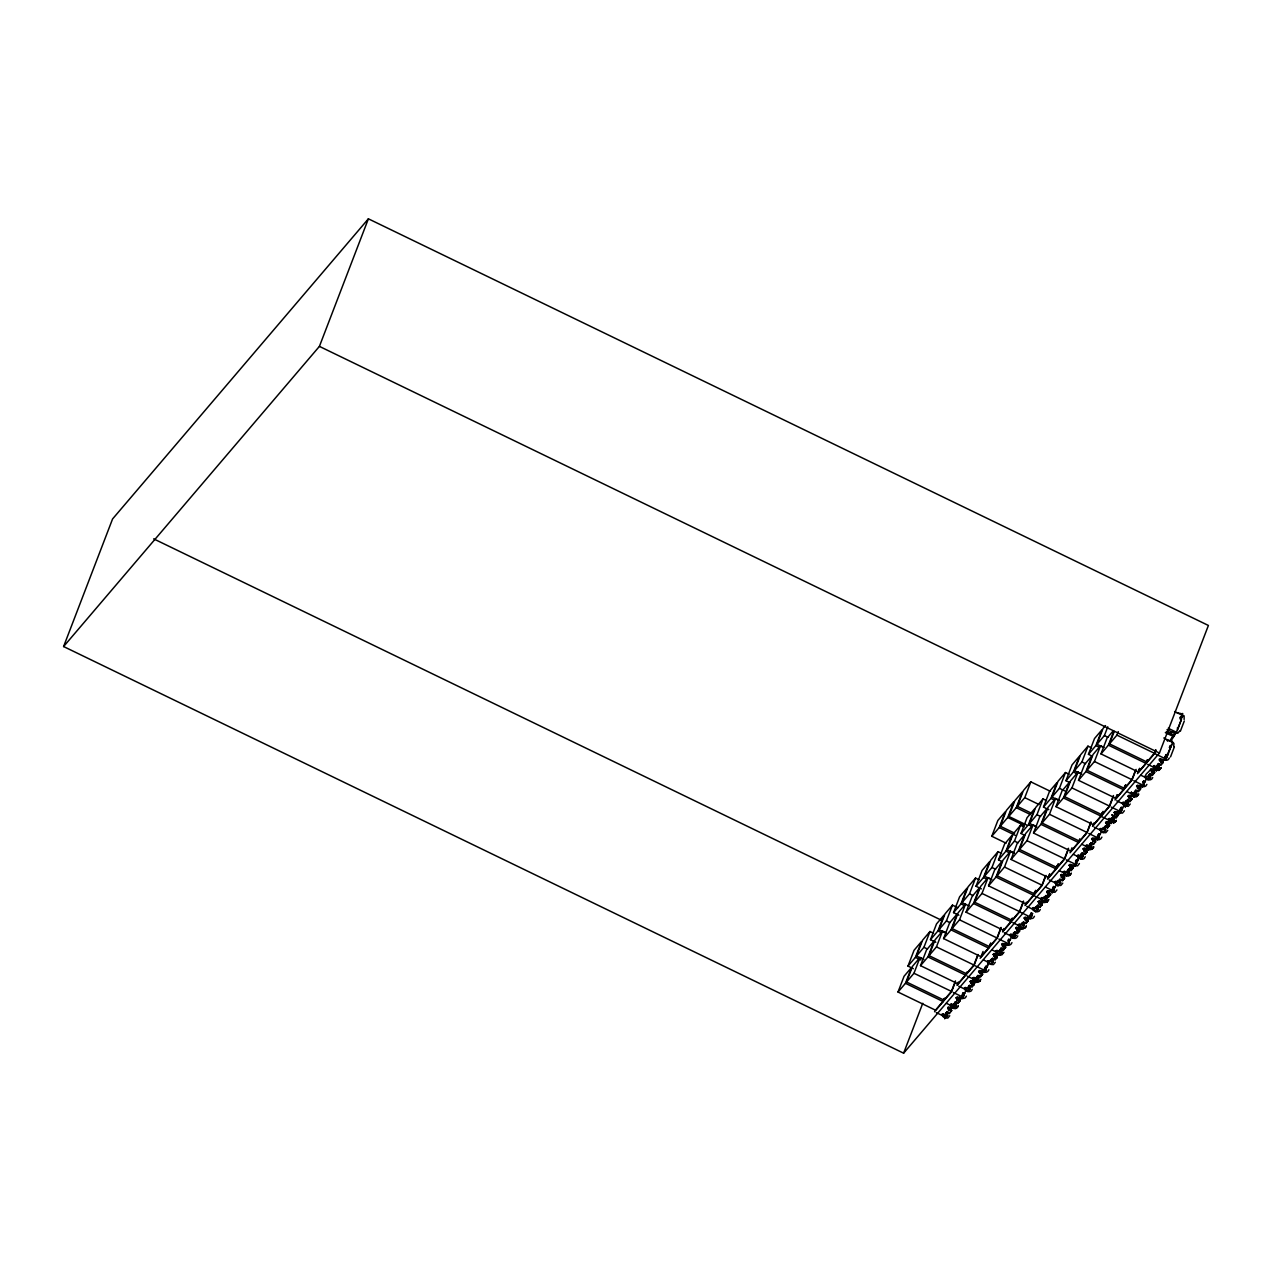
<?xml version="1.0" encoding="UTF-8"?>
<svg xmlns="http://www.w3.org/2000/svg" width="1272" height="1272" viewBox="0 0 1272 1272"><rect width="100%" height="100%" fill="white"/><g stroke="black" fill="none" stroke-linecap="round" stroke-linejoin="round"><path stroke-width="1.5" d="M1132.414 792.997L1131.317 793.728L1131.508 792.377M1053.184 887.029L1052.787 888.603M1143.131 781.501L1142.924 782.566L1143.433 781.549M944.73 1018.681L945.414 1017.139L944.873 1018.554M953.38 1008.139C953.046 1008.648 953.952 1007.44 953.587 1007.965M976.435 980.792L975.433 982.779L976.419 980.728M998.902 954.604C997.582 955.049 1001.748 954.906 1003.624 952.744M1021.003 929.148C1021.877 925.952 1022.163 929.705 1025.216 927.622M1021.67 927.797L1021.289 928.798L1021.686 927.701M1043.692 902.246L1044.073 901.514M1058.431 884.549L1057.779 886.091L1058.463 884.612M1066.175 875.852L1066.667 875.104M1089.452 848.138L1088.466 850.189M1111.442 822.571L1111.728 822.443M1119.439 813.746L1120.123 812.22L1119.583 813.635M1125.211 806.925L1125.895 805.399L1125.609 806.305M1156.343 770.005C1155.024 772.74 1157.997 766.746 1156.216 770.593M1171.719 741.973L1171.989 740.988M1175.455 732.37L1174.772 733.833L1175.423 732.29M976.117 981.237L975.799 982.223L976.308 980.855M998.806 955.192L999.363 953.793M1052.691 891.433L1052.008 892.912L1052.659 891.37M1089.436 848.313L1088.768 849.664L1089.15 848.71M1156.471 770.005L1156.773 769.099M1053.486 887.077L1053.152 888.11M949.628 1008.171C947.672 1011.733 946.94 1004.753 949.564 1007.567M1160.811 759.988L1159.476 759.988L1160.7 759.4M1161.098 760.004C1159.826 763.264 1157.758 757.699 1160.732 758.907M1133.559 796.908L1134.211 796.065M1133.988 796.383L1134.401 795.35L1133.718 796.988M1156.534 769.83L1159.317 769.878L1161.225 767.557M1111.06 823.286L1111.617 822.253M949.755 1015.74L947.847 1018.061L945.16 1017.95M958.261 1005.691L957.45 1007.154M966.402 996.135C965.051 1000.078 960.789 997.55 961.664 998.409M972.237 989.346C971.14 993.162 965.989 990.968 967.706 991.476M980.744 979.313L979.949 980.76M988.901 969.757C987.422 973.684 982.97 972.015 984.242 971.824M995.308 962.284L993.4 964.605L990.777 964.414M1003.815 952.235L1001.97 954.811L998.87 955.161M1011.956 942.679C1010.588 946.511 1005.993 945.064 1007.313 944.762M1017.791 935.906C1016.217 940.294 1011.908 937.496 1012.989 938.148M1026.313 925.857L1025.502 927.32M1034.454 916.301C1033.293 920.069 1028.285 918.002 1029.986 918.463M1040.289 909.512C1039.224 913.248 1034.009 911.213 1035.758 911.642M1048.796 899.479L1046.936 902.039L1044.694 902.516M1056.937 889.923L1055.029 892.244L1052.341 892.133M1062.772 883.134L1060.864 885.455L1058.177 885.344M1071.278 873.085L1069.816 875.343M1079.419 863.529L1077.511 865.85L1074.824 865.755M1085.255 856.756C1083.871 861.208 1079.069 858.282 1080.644 859.077M1093.761 846.707C1094.111 849.314 1087.417 851.286 1089.42 848.122M1101.902 837.151C1100.534 840.983 1095.939 839.536 1097.259 839.234M1107.737 830.362L1105.845 832.683L1103.142 832.588M1116.259 820.329L1115.147 822.205M1124.4 810.773L1122.492 813.094L1119.789 812.983M1130.236 803.984L1128.328 806.305L1125.625 806.194M1138.742 793.935L1136.882 796.51M1146.883 784.395C1145.468 788.37 1141.286 785.714 1142.145 786.668M1152.718 777.605C1151.383 781.421 1146.74 779.211 1147.996 779.641M1169.366 758.001C1167.95 761.833 1163.705 759.543 1164.627 760.274M1179.764 730.875L1177.856 733.197L1175.169 733.101M63.6 646.542L112.572 518.96L368.387 218.816L1208.4 625.458L1159.428 753.04L903.613 1053.184L63.6 646.542L319.415 346.382L368.387 218.816M898.016 992.033L904.074 976.244L911.515 967.515L905.457 983.304L898.016 992.033L935.477 1010.175L942.918 1001.446L905.457 983.304M907.985 966.084L914.043 950.295L921.485 941.566L915.427 957.355L907.985 966.084L913.328 968.676M955.463 980.871L951.424 991.397L943.983 1000.126L906.523 982L912.581 966.211L920.022 957.482L923.599 959.199M923.631 959.486L916.492 956.035L922.55 940.247L929.991 931.517L933.553 933.251M906.523 982L913.964 973.271L920.022 957.482M916.492 956.035L923.933 947.306L929.991 931.517M920.499 965.655L926.557 949.866L933.998 941.137L927.94 956.926L920.499 965.655L957.959 983.797L965.4 975.067L927.94 956.926M930.468 939.69L936.526 923.901L943.967 915.172L937.909 930.961L930.468 939.69L935.81 942.282M977.945 954.493L973.907 965.019L966.466 973.748L929.005 955.622L935.079 939.817L942.52 931.088L946.082 932.821M946.114 933.107L938.974 929.657L945.032 913.868L952.474 905.139L957.832 907.731M929.005 955.622L936.446 946.893L942.52 931.088M938.974 929.657L946.416 920.928L952.474 905.139M943.57 938.593L949.628 922.804L957.069 914.075L951.011 929.864L943.57 938.593L981.03 956.719L988.471 947.99L951.011 929.864M953.539 912.628L959.597 896.839L967.038 888.11L960.98 903.899L953.539 912.628L958.881 915.22M903.613 1053.184L922.772 1003.274M952.076 928.544L958.15 912.755L965.575 904.026L959.517 919.815L952.076 928.544L989.537 946.67L996.978 937.957L1001.016 927.415M969.184 906.046L962.045 902.579L968.103 886.791L975.544 878.062L979.122 879.795M962.045 902.579L969.487 893.85L975.544 878.062M991.794 836.261L997.852 820.472L1005.293 811.743L999.236 827.531L991.794 836.261L1006.057 843.177M966.052 912.199L972.126 896.41L979.551 887.681L973.493 903.47L966.052 912.199L1003.513 930.341L1010.954 921.612L1012.305 918.098M976.022 886.25L982.079 870.461L989.521 861.732L983.463 877.521L976.022 886.25L981.38 888.842M1000.301 826.228L1006.359 810.439L1013.8 801.71L1007.742 817.499L1000.301 826.228L1014.579 833.128M1023.499 901.037L1019.46 911.563L1012.019 920.292L974.575 902.166L980.633 886.377L988.074 877.648L991.635 879.365M991.667 879.652L984.528 876.201L990.602 860.413L998.027 851.683L1001.605 853.417M1008.807 816.417L1014.881 800.629L1022.322 791.9L1016.249 807.688L1008.807 816.417L1026.647 825.051M974.575 902.166L982 893.437L988.074 877.648M984.528 876.201L991.969 867.472L998.027 851.683M1031.592 813.269L1017.33 806.369L1023.388 790.58L1030.829 781.851L1050.449 791.343M944.349 998.361L943.077 1001.716L944.396 998.377M988.551 885.821L994.609 870.032L1002.05 861.303L995.976 877.092L988.551 885.821L1025.995 903.947L1033.436 895.218L1034.788 891.72M998.504 859.856L1004.578 844.067L1012.003 835.338L1005.945 851.127L998.504 859.856L1002.082 861.589M1017.33 806.369L1024.771 797.639L1030.829 781.851M955.463 981.65L951.615 991.683L934.554 1011.749M1045.314 876.408L1041.943 885.185L1034.518 893.914L997.057 875.772L1003.115 859.983L1010.556 851.254L1014.118 852.987M1014.15 853.274L1007.027 849.823L1013.084 834.034L1020.526 825.305L1024.087 827.023M944.826 1014.515L947.497 1015.803L944.826 1014.515L946.766 1012.226L949.437 1013.53L951.647 1010.62L948.976 1009.332L948.371 1010.048L949.007 1008.378L950.264 1008.982M946.161 1014.102L947.576 1014.786L946.797 1015.692L945.382 1015.008L946.988 1011.669L949.437 1013.53M958.325 982.032L957.053 985.371L974.114 965.289L977.961 955.256M951.647 1010.62L948.976 1009.332M936.224 1012.56L946.161 1017.362L946.797 1015.692M947.147 1015.899L947.576 1014.786M997.057 875.772L1004.498 867.043L1010.556 851.254M1007.027 849.823L1014.452 841.094L1020.526 825.305M949.278 1010.445L950.899 1007.313M951.154 1009.364L951.822 1008.155M953.332 1004.467L956.003 1005.755L953.332 1004.467L955.526 1001.827L954.668 1004.053L956.083 1004.737L955.654 1005.85L952.998 1004.562M951.027 1011.335L951.456 1010.222L950.057 1009.539M965.559 975.322L966.879 971.999M959.438 997.01L958.563 999.49L959.978 1000.174L959.549 1001.303L956.878 999.999L957.514 998.329L958.77 998.933M1011.033 859.443L1017.091 843.654L1024.532 834.925L1018.475 850.714L1011.033 859.443L1048.494 877.569L1055.919 868.84L1057.271 865.326M1021.003 833.478L1027.061 817.689L1034.502 808.96L1028.428 824.749L1021.003 833.478L1024.564 835.211M955.352 1005.659L954.668 1007.329L956.21 1005.198M957.943 1003.481L955.495 1001.636L957.943 1003.481L960.153 1000.571L957.498 999.283L960.153 1000.571M958.77 1002.209L959.978 1000.174M965.941 990.204L964.717 993.384L963.302 992.717L962.443 994.942L963.858 995.626L961.886 998.854L959.215 997.566L956.878 999.999M962.65 997.646L963.858 995.626M1068.48 848.281L1064.441 858.807L1057 867.536L1019.54 849.394L1025.598 833.605L1033.039 824.876L1036.601 826.609M1036.632 826.895L1029.509 823.429L1035.567 807.64L1043.008 798.911L1046.57 800.645M967.308 988.137L969.98 989.425L967.308 988.137L969.471 985.291M981.03 956.719L983.049 951.456M970.854 983.669L971.49 982L972.746 982.604M971.252 983.51L973.923 984.798L971.252 983.51L973.191 981.221A3.434 1.685 21 0 1 975.465 981.873M958.706 986.166L968.644 990.983L970.059 988.392L968.644 987.724L969.503 985.482L968.723 986.404L970.139 987.088L971.299 985.721M970.059 988.392L969.63 989.521L966.974 988.217M1019.54 849.394L1026.981 840.665L1033.039 824.876M1029.509 823.429L1036.95 814.7L1043.008 798.911M973.414 980.664L972.539 983.161L973.954 983.844L973.525 984.957M969.248 985.848L972.126 986.579M972.746 985.864L973.954 983.844M975.815 978.089L978.486 979.376L975.815 978.089L977.771 975.815L980.426 977.103L982.636 974.193L979.981 972.905L982.636 974.193M977.278 976.371L976.387 978.581L977.977 975.258M988.63 948.26L990.586 943.252M971.188 981.65A3.037 1.495 21 0 1 972.476 981.11L976.069 981.952M989.537 946.67L990.888 943.172M1033.516 833.049L1039.574 817.26L1047.015 808.531L1040.957 824.32L1033.516 833.049L1070.976 851.191L1078.418 842.462L1079.753 838.948M1043.485 807.1L1049.543 791.311L1056.984 782.582L1050.926 798.371L1043.485 807.1L1048.828 809.692M978.152 979.472L978.566 978.359L977.166 977.675M981.125 971.792L980.267 974.034L981.904 970.886L979.758 973.462M981.92 970.631L984.369 972.476L986.341 969.232L984.941 968.548L984.162 969.471L985.562 970.154L986.341 969.232M981.253 975.831L982.461 973.796L981.046 973.112M982.032 974.909L982.461 973.796M984.162 969.471L985.784 966.323L987.199 967.006L989.044 962.22M984.941 968.548L985.784 966.323M1001.032 928.194L997.168 938.227L980.124 958.293M1090.963 821.887L1086.924 832.413L1079.483 841.142L1042.022 823.016L1048.08 807.227L1055.522 798.498L1059.099 800.215M1059.131 800.501L1051.992 797.051L1058.05 781.262L1065.491 772.533L1069.052 774.266M985.132 971.267L985.562 970.154M988.106 963.556L986.038 968.374L987.199 967.006M990.681 959.486L990.045 961.155L990.602 960.503L993.05 962.348L990.602 960.503M1003.878 928.576L1002.606 931.915L1019.667 911.849L1023.515 901.816M996.469 953.857L995.61 956.083L997.025 956.767L996.596 957.88L993.925 956.592L994.561 954.922L995.817 955.526M994.322 956.433L996.994 957.721L994.322 956.433L996.262 954.159M983.431 959.899L991.715 963.922L993.13 961.33L991.715 960.646L992.542 958.229L995.197 959.517L992.319 958.786L990.379 961.06M992.701 962.443L993.13 961.33M1042.022 823.016L1049.464 814.287L1055.522 798.498M1051.992 797.051L1059.433 788.322L1065.491 772.533M995.817 958.802L997.025 956.767M996.707 955.908L997.375 954.716M998.886 951.027L1001.557 952.315L998.886 951.027L1001.08 948.371L1000.237 950.613L1001.636 951.281L1001.207 952.41L998.552 951.106M1011.113 921.882L1012.433 918.543M1055.998 806.671L1062.056 790.882L1069.498 782.153L1063.44 797.942L1055.998 806.671L1093.459 824.797L1100.9 816.083L1102.252 812.57M1065.968 780.706L1072.026 764.917L1079.467 756.188L1073.409 771.977L1065.968 780.706L1069.529 782.439M1002.829 946.4L1005.5 947.688L1002.829 946.4L1004.769 944.11L1007.44 945.398L1009.412 942.17L1007.996 941.487L1008.855 939.261L1010.27 939.944L1011.494 936.749M991.937 949.866L1000.269 953.889L1000.905 952.219M1004.196 944.73L1003.338 946.956L1004.991 943.554M1003.497 950.025L1001.048 948.181L1003.497 950.025L1005.707 947.131M1004.323 948.753L1005.532 946.734L1004.117 946.05M1005.532 946.734L1005.103 947.847L1002.431 946.559M1113.445 795.509L1109.407 806.035L1101.965 814.764L1064.521 796.622L1070.579 780.833L1078.02 772.104L1081.582 773.837M1081.613 774.123L1074.474 770.673L1080.532 754.884L1087.973 746.155L1091.551 747.872M1008.203 944.19L1009.412 942.17M1012.862 934.682L1015.74 935.413L1012.862 934.682C1013.561 928.958 1021.241 935.747 1014.817 932.392M1014.293 932.948L1013.434 935.174L1015.056 932.042L1014.293 932.948L1015.692 933.632L1017.155 931.517M1026.377 902.198L1025.089 905.537L1042.15 885.455L1045.997 875.422M1016.805 930.055L1019.476 931.343L1016.805 930.055L1018.745 927.781A3.434 1.685 21 0 1 1021.034 928.417M1004.26 932.726L1014.197 937.528L1015.613 934.952L1014.213 934.268M1064.521 796.622L1071.946 787.909L1078.02 772.104M1074.474 770.673L1081.916 761.944L1087.973 746.155M1015.613 934.952L1015.183 936.065L1012.528 934.777M1018.967 927.208L1018.093 929.705L1019.508 930.389L1019.079 931.502M1021.67 923.059L1021.034 924.728L1023.578 921.993M1018.3 932.408L1019.508 930.389M1024.246 923.599L1022.799 922.9L1021.941 925.142L1023.531 921.803M1035.567 890.479L1033.595 895.488L1045.234 901.117L1046.745 898.986L1044.073 897.698L1046.745 898.986M1034.518 893.914L1035.853 890.4M1078.497 780.293L1084.555 764.504L1091.996 755.775L1085.922 771.563L1078.497 780.293L1115.942 798.418L1123.383 789.689L1124.734 786.191M1088.45 754.328L1094.508 738.539L1101.949 729.81L1095.892 745.599L1088.45 754.328L1092.028 756.061M1025.312 920.006L1027.983 921.294L1025.312 920.006L1027.458 917.43M1023.706 926.016L1024.135 924.903L1022.72 924.219M1026.679 918.352L1025.82 920.578L1027.474 917.176M1024.262 925.364L1021.591 924.076L1024.262 925.364L1022.704 927.495L1012.766 922.677M1023.324 922.359L1026.202 923.09M1026.806 922.375L1028.014 920.34L1026.599 919.656M1027.585 921.453L1028.014 920.34M1029.716 916.015L1030.495 915.109L1031.894 915.792L1031.131 916.699L1029.716 916.015L1031.353 912.867L1032.753 913.55L1031.592 914.918L1032.26 913.725M1030.495 915.109L1031.353 912.867M1027.267 917.732L1030.145 918.463M1135.26 770.88L1131.889 779.657L1124.448 788.386L1087.004 770.244L1093.061 754.455L1100.503 745.726L1104.064 747.459M1102.315 746.871L1096.957 744.295L1103.031 728.49L1105.511 725.581M1029.923 919.02L1031.894 915.792M1035.647 906.713L1035.011 908.383L1035.567 907.731L1038.016 909.591L1035.567 907.731M1038.127 904.742L1035.917 908.796L1037.507 905.457L1039.955 907.302L1037.3 906.014L1035.36 908.288M1049.495 874.134L1047.572 879.159L1064.632 859.077L1068.48 849.044M1048.494 877.569L1049.829 874.055M1039.288 903.677L1041.959 904.964L1039.288 903.677L1041.243 901.387A3.434 1.685 21 0 1 1043.517 902.039M1037.682 909.687L1038.111 908.558L1036.696 907.874M1039.796 904.233L1041.434 901.101L1040.576 903.327L1041.991 904.01L1041.561 905.123M1087.004 770.244L1094.445 761.515L1100.503 745.726M1096.957 744.295L1104.398 735.566L1107.769 726.789M1040.782 906.03L1041.991 904.01M1044.169 896.681L1043.517 898.35L1046.013 895.409M1056.078 869.11L1058.05 864.101M1046.061 895.615L1045.202 897.841L1046.618 898.525L1046.188 899.638M1057 867.536L1058.336 864.022M1100.98 753.899L1108.421 745.169L1145.865 763.311L1138.424 772.04L1100.98 753.899L1107.038 738.11L1113.238 730.843M1047.81 893.628L1050.465 894.916L1047.81 893.628L1049.941 891.052M1045.202 901.101L1045.87 899.447L1044.423 898.748M1048.319 894.184L1049.957 890.798M1045.807 895.981L1048.685 896.712M1049.289 895.997L1050.497 893.962L1049.098 893.278M1050.497 893.962L1050.068 895.075L1047.413 893.787M1052.421 889.08L1053.836 886.489L1055.235 887.172L1056.476 883.976M1052.977 888.715L1054.393 889.398L1053.613 890.321L1052.198 889.637L1053.836 886.489M1108.421 745.169L1113.795 731.146M1049.75 891.354L1052.628 892.085M1155.723 749.765L1154.388 753.263L1146.947 761.992L1109.486 743.866L1114.193 731.575M1053.184 891.433L1053.613 890.321M1052.405 892.642L1054.393 889.398M1058.145 880.335L1057.493 882.005L1058.05 881.353L1060.498 883.197L1058.05 881.353M1071.994 847.756L1070.054 852.765L1087.115 832.699L1090.978 822.666M1059.989 879.079L1059.178 881.496L1060.594 882.18L1060.164 883.293M1061.389 877.442L1062.025 875.772L1064.473 877.616L1064.044 878.729L1061.389 877.442L1061.993 876.726L1064.441 878.57L1061.993 876.726M1049.225 879.954L1059.178 884.771L1059.814 883.086M1109.486 743.866L1116.927 735.137L1118.279 731.623M1063.933 874.452L1061.786 877.283M1057.843 881.909L1059.783 879.636L1062.661 880.367M1064.171 876.758L1064.839 875.565M1063.265 879.652L1064.473 877.616M1066.349 871.877L1069.021 873.164L1066.349 871.877L1068.544 869.221M1078.577 842.732L1079.896 839.393M1066.604 875.74L1069.227 872.608M1068.369 873.069L1067.685 874.723L1059.401 870.716M1069.18 870.827L1071.056 866.041M1068.671 873.26L1069.1 872.147L1067.685 871.463L1068.512 869.03L1071.167 870.318L1068.289 869.587M1071.66 865.58L1070.801 867.806L1071.787 866.343L1070.531 865.739M1071.787 869.603L1072.98 867.583L1071.581 866.9M1072.678 866.725L1073.345 865.517M1072.98 867.583L1072.566 868.697L1069.895 867.409M1073.171 867.981L1070.499 866.693L1073.171 867.981L1070.96 870.875M1078.958 857.598L1077.734 860.794L1076.319 860.111L1075.46 862.337L1076.875 863.02L1074.474 866.518L1074.951 865.691M1075.667 865.039L1076.875 863.02M1078.624 857.344L1076.843 861.414M1080.326 855.531L1083.203 856.263L1080.326 855.531C1081.025 849.807 1088.705 856.597 1082.265 853.242M1093.825 823.048L1092.553 826.387L1109.613 806.305L1113.461 796.272M1084.269 850.904L1086.94 852.192L1084.269 850.904L1086.208 848.631M1073.377 854.371L1081.661 858.377L1083.076 855.802L1081.661 855.118L1082.52 852.892L1081.741 853.798L1083.156 854.482L1084.316 853.115M1083.076 855.802L1082.647 856.915L1079.992 855.627M1085.636 849.235L1084.778 851.461L1086.415 848.329M1085.763 853.258L1086.956 851.238L1085.557 850.555M1086.654 850.38L1087.322 849.171M1088.832 845.483L1091.503 846.77L1088.832 845.483L1091.026 842.843M1086.956 851.238L1086.542 852.351L1083.871 851.063M1091.71 844.449L1090.247 843.749L1089.404 845.991L1090.851 846.675L1090.168 848.344L1081.884 844.322M1090.295 843.765L1089.436 845.991L1090.994 842.652L1093.65 843.94L1090.772 843.209M1114.208 819.836L1111.537 818.548L1114.208 819.836L1112.65 821.951L1101.059 816.338L1102.347 812.999M1101.091 816.354L1103.015 811.345M1089.086 849.362L1091.71 846.214M1089.643 848.71L1091.583 845.753L1090.184 845.069M1092.775 840.856L1095.446 842.159L1092.775 840.856L1094.715 838.582A3.434 1.685 21 0 1 1096.989 839.218M1091.153 846.866L1091.583 845.753M1094.143 839.202L1093.284 841.428L1094.938 838.025M1095.049 842.318L1095.478 841.189L1094.063 840.506M1097.386 836.308L1098.801 833.717L1100.216 834.4L1101.441 831.204M1098.801 833.717L1097.943 835.958L1099.358 836.642L1097.386 839.87L1093.999 838.455A3.037 1.495 21 0 0 1092.712 839.011M1098.149 838.661L1099.358 836.642M1099.342 835.036L1099.056 835.768L1100.216 834.4M1103.11 827.563L1102.474 829.233L1103.031 828.581L1105.479 830.441L1103.031 828.581M1105.002 826.498L1103.381 829.646L1104.971 826.307M1116.959 794.984L1115.035 800.009L1132.112 779.895L1136.119 769.417M1115.942 798.418L1117.293 794.905M1106.751 824.526L1109.423 825.814L1106.751 824.526L1108.691 822.237L1111.362 823.525M1105.13 830.537L1105.559 829.408L1104.16 828.74M1108.039 824.177L1108.898 821.951L1107.26 825.083L1108.039 824.177L1109.454 824.86L1109.025 825.973M1102.808 829.153L1104.748 826.864L1107.626 827.595M1113.477 816.274L1112.666 818.691L1114.065 819.375L1113.652 820.488L1110.981 819.2L1111.617 817.53M1123.542 789.96L1125.513 784.951M1124.448 788.386L1125.8 784.872M1113.7 818.23L1115.512 812.967L1116.768 813.571M1112.65 821.951L1113.334 820.297M1117.42 811.647L1116.546 814.128L1117.961 814.811L1117.532 815.924M1113.27 816.831L1116.148 817.562M1116.752 816.847L1117.961 814.811M1119.869 809.93L1121.284 807.338L1122.699 808.022L1123.923 804.826M1118.136 815.209L1115.48 813.921L1118.136 815.209L1115.926 818.119M1120.441 809.564L1121.84 810.248L1121.061 811.17L1119.662 810.487L1121.284 807.338M1117.214 812.204L1120.091 812.935M1120.648 812.283L1121.061 811.17M1119.869 813.492L1121.84 810.248M1127.501 800.12L1126.642 802.346L1128.057 803.03L1127.628 804.143L1124.957 802.855L1125.593 801.185M1125.291 802.759L1128.185 803.491L1125.291 802.759C1125.99 797.035 1133.67 803.84 1127.246 800.486M1139.569 768.383L1137.518 773.615L1154.579 753.549L1155.866 750.178M1138.424 772.04L1139.776 768.527M1129.234 798.132L1131.905 799.42L1129.234 798.132L1131.19 795.859M1116.689 800.803L1126.626 805.621L1128.057 803.03M1131.396 795.302L1130.522 797.783L1131.937 798.466L1131.508 799.579M1130.728 800.501L1131.937 798.466M1133.813 792.726L1136.468 794.014L1133.813 792.726L1135.753 790.437L1138.408 791.725L1140.634 788.831L1137.963 787.543L1140.634 788.831M1147.217 759.797L1146.024 763.582L1147.36 760.243M1135.96 789.88L1135.149 792.313L1136.564 792.997L1136.134 794.11M1134.624 795.938L1136.564 792.997M1135.133 795.572L1135.785 793.903M1135.817 793.919L1135.181 795.588L1126.849 791.566M1139.903 785.253L1142.351 787.098L1144.339 783.87L1142.924 783.186L1143.782 780.96L1145.182 781.644L1146.422 778.448M1140.428 786.827L1140.141 787.575L1141.684 785.746M1139.235 790.453L1140.443 788.433L1139.028 787.75L1139.887 785.524L1137.756 788.099M1140.443 788.433L1140.014 789.546L1137.359 788.258M1143.131 785.889L1144.339 783.87M1147.789 776.381L1150.445 777.669L1147.789 776.381L1149.729 774.107L1152.384 775.395L1154.61 772.486L1151.939 771.198L1154.61 772.486M1140.825 775.22L1149.109 779.227L1150.54 776.651L1149.125 775.968L1149.936 773.535L1152.384 775.395M1150.111 777.764L1150.54 776.651M1151.732 771.754L1153.879 768.924M1153.863 769.178L1153.004 771.404L1154.419 772.088L1153.99 773.201L1151.335 771.913M1154.117 771.23L1154.785 770.021M1153.211 774.123L1154.419 772.088M1156.296 766.332L1158.967 767.62L1156.296 766.332L1158.49 763.693L1156.852 766.841L1157.758 764.615L1159.158 765.299M1158.458 763.502L1160.907 765.347L1163.117 762.437L1160.446 761.149L1163.117 762.437M1153.672 769.481L1156.55 770.212M1157.107 769.56L1159.046 766.603L1157.631 765.919M1158.315 767.525L1157.631 769.194L1147.694 764.377M1158.617 767.716L1159.046 766.603M1161.606 760.052L1160.748 762.278L1161.734 760.799L1160.477 760.195M1162.624 761.181L1163.292 759.988M1162.497 763.168L1162.926 762.039L1161.527 761.372M1166.265 754.582L1164.627 757.715L1166.265 754.582L1167.68 755.25L1172.593 742.435L1163.816 737.983M1174.628 711.541L1182.912 715.548L1182.276 717.217L1180.861 716.534L1180.003 718.775L1181.418 719.459L1176.505 732.275L1170.463 740.384M1172.227 737.283L1174.39 734.739L1173.627 736.663A57.622 28.191 21 0 1 1170.272 740.876M1165.057 760.163L1166.822 757.492L1165.406 756.808M1181.577 717.122L1181.497 718.139L1180.082 717.456L1180.861 716.534M1165.613 759.511L1166.822 757.492M1169.302 747.538L1171.735 744.677L1170.161 747.952M1170.526 756.904L1174.374 746.871M1180.416 731.098L1184.28 721.049M962.252 994.815L962.824 993.829M1120.25 809.453L1120.807 808.451M1184.121 719.507L1184.121 715.882L1182.054 714.928M1173.722 746.632L1173.929 743.484L1172.005 741.353M1066.667 875.422L1066.572 875.136M1102.935 832.604L1103.222 832.492M1043.803 902.436C1044.439 899.193 1044.63 903.756 1047.317 901.546M1156.614 769.56L1156.28 770.466M1182.197 714.26L1182.658 713.433L1182.388 714.339M1044.169 901.323L1043.915 902.293M1125.609 805.828L1125.275 806.893M1144.927 776.047C1143.894 777.272 1146.056 778.877 1146.644 777.208C1143.989 773.933 1147.264 774.219 1150.794 769.178C1154.753 767.668 1150.222 773.837 1150.794 769.178M958.07 1006.2L956.798 1007.949L953.666 1007.901M980.553 979.806L979.647 981.189M1026.122 926.35L1025.2 927.733M1048.605 899.972L1047.333 901.721M1071.088 873.594L1070.165 874.977M1093.57 847.216L1092.298 848.965M1115.449 821.776L1116.069 820.822M1137.931 795.398L1138.551 794.443M1161.034 768.065L1158.951 770.371L1156.248 770.26M1181.497 718.139L1182.276 717.217M1181.418 719.459L1177.347 730.048M1177.57 728.347L1178.349 727.441L1177.268 728.077M947.02 1011.876L946.241 1012.782L947.656 1013.466L948.817 1012.099M962.522 993.623L963.302 992.717M972.619 981.841L973.398 980.935M992.573 958.42L991.794 959.327L993.209 960.01L994.37 958.643M1008.076 940.167L1008.855 939.261M1018.172 928.385L1018.952 927.479M1060.037 879.27L1059.258 880.176L1060.673 880.86L1061.834 879.493M1075.54 861.017L1076.319 860.111M1110.981 819.2L1114.097 815.543M1114.86 814.637L1117.404 811.902M1128.073 799.213L1126.722 801.026L1128.121 801.71L1129.298 800.342M1130.601 796.479L1131.38 795.557M1143.003 781.867L1143.782 780.96M1149.983 773.742L1149.204 774.648L1150.619 775.332L1151.78 773.964M948.769 1009.889L950.709 1007.615M975.942 979.249L976.721 978.343M1012.989 935.842L1013.768 934.936M1047.874 894.852L1048.653 893.946M1070.356 868.474L1071.135 867.568M1106.815 825.751L1107.594 824.844M1111.442 820.265L1112.221 819.359M955.717 1003.608L955.034 1004.801L957.323 1002.05M960.328 998.123L959.66 999.315L961.219 997.502M964.224 993.559L963.556 994.752L964.717 993.384M974.304 981.777L973.637 982.986L975.195 981.157M978.2 977.214L977.532 978.422L979.822 975.672M982.827 971.744L982.143 972.937L983.701 971.108M1001.271 950.152L1000.587 951.345L1002.893 948.61M1005.898 944.667L1005.214 945.875L1006.772 944.047M1009.777 940.103L1009.109 941.312L1010.27 939.944M1019.874 928.322L1019.19 929.53L1020.748 927.701M1028.38 918.289L1027.712 919.481L1029.255 917.653M1042.356 901.943L1041.688 903.136L1043.231 901.323M1054.758 887.347L1054.075 888.54L1055.235 887.172M1068.734 871.002L1068.051 872.194L1070.34 869.46M1095.844 839.138L1095.16 840.331L1096.718 838.518M1109.82 822.793L1109.136 824.002L1110.695 822.173M1118.327 812.76L1117.643 813.953L1119.201 812.124M1122.206 808.197L1121.538 809.39L1122.699 808.022M1136.182 791.852L1135.514 793.044L1137.804 790.31M1144.689 781.803L1144.021 783.011L1145.182 781.644M945.414 1015.899L946.193 1014.992M1023.086 924.967L1025.375 922.216M1039.351 905.887L1038.191 907.254L1036.775 906.57M1045.568 898.588L1047.858 895.838M1076.557 862.162L1077.734 860.794M1089.42 846.882L1090.199 845.975M1090.533 845.816L1092.839 843.066M1111.919 820.504L1112.698 819.581M1113.032 819.438L1115.321 816.688L1111.792 814.986M1157.997 766.666L1160.287 763.916M1167.68 755.25L1166.504 756.633L1170.59 747.189M950.677 1011.129L951.456 1010.222M954.572 1006.581L956.083 1004.737M977.802 979.265L978.566 978.359M1000.126 953.126L1001.636 951.281M1023.356 925.825L1024.135 924.903M1037.332 909.48L1038.111 908.558M1045.107 900.353L1046.618 898.525M1067.59 873.975L1069.1 872.147M1094.699 842.112L1095.478 841.189M1104.78 830.33L1105.559 829.408M1109.454 824.86L1108.246 826.88L1105.575 825.592M1112.555 821.203L1114.065 819.375M1162.147 762.962L1162.926 762.039M946.161 1017.362L947.704 1015.247M968.644 990.983L970.186 988.869M971.919 987.136L974.129 984.242M975.863 982.509L978.693 978.82M991.715 963.922L993.257 961.791M994.99 960.074L997.2 957.164M1000.221 953.873L1001.764 951.758M1014.197 937.528L1015.74 935.413M1017.473 933.696L1019.683 930.786M1025.979 923.647L1028.205 920.737M1038.238 909.035L1036.68 911.149L1026.743 906.332M1039.955 907.302L1042.181 904.408M1048.478 897.269L1050.688 894.359M1059.178 884.771L1060.721 882.641M1062.454 880.924L1064.664 878.014M1081.661 858.377L1083.203 856.263M1084.937 854.546L1087.147 851.636M1093.443 844.497L1095.653 841.587M1105.686 829.885L1104.144 831.999L1094.206 827.182M1107.419 828.152L1109.629 825.258M1126.626 805.621L1128.185 803.491M1129.902 801.773L1132.112 798.864M1133.845 797.147L1136.691 793.458M1149.109 779.227L1150.667 777.113M1156.328 770.768L1159.174 767.064M987.788 960.964L988.869 960.964M964.86 987.883L964.812 989.139L965.766 988.996M1137.995 795.334L1136.023 796.924L1133.765 796.654M1115.512 821.712L1113.541 823.302M1025.566 927.256L1023.133 928.942M979.297 981.555L980.012 980.696M957.53 1007.09L955.542 1008.68L953.3 1008.394M1115.162 822.094L1111.649 822.539M1070.181 874.85L1068.56 876.074L1066.318 875.804M979.663 981.078L977.58 982.397M1177.125 712.924L1178.365 712.908M1131.38 792.011L1131.317 794.205L1132.7 792.647M951.663 1005.484L950.597 1004.753L951.694 1004.228M1092.282 848.79L1089.166 848.917M1069.8 875.168L1066.683 875.311M979.265 981.38L976.149 981.523M1136.834 796.256L1134.131 796.161M1167.092 740.256L1167.966 740.686M1154.404 765.537C1151.208 766.189 1155.533 769.783 1155.183 766.253M1154.34 765.935L1153.799 767.35L1154.865 766.412M988.153 962.618C991.858 959.899 984.623 960.201 988.551 963.111A3.434 1.685 21 0 0 990.332 964.319M943.188 1013.8C939.706 1013.768 943.872 1018.268 943.713 1014.436M1179.033 713.29L1179.828 713.338A3.434 1.685 21 0 1 1182.022 714.053M1108.357 822.125L1107.976 822.11A3.037 1.495 21 0 0 1106.688 822.666M1022.672 928.958L1021.337 928.56M976.642 982.35L975.783 982.016M1168.221 728.268L1176.505 732.275M1167.044 729.635L1175.328 733.642M1166.329 731.48L1174.612 735.502M1165.343 732.656L1173.674 736.599M319.415 346.382L1159.428 753.04M1116.927 735.137L1154.388 753.263M1154.579 753.549L1166.17 759.161M1104.398 735.566L1107.976 737.283M1151.971 770.244L1153.227 770.848M1095.892 745.599L1099.453 747.332M1094.445 761.515L1131.889 779.657M1133.749 780.738L1143.687 785.54M1137.995 786.589L1139.251 787.193M1081.916 761.944L1085.477 763.661M1135.228 790.993L1136.675 791.677M1133.638 794.141L1135.037 794.825M1085.922 771.563L1123.383 789.689M1129.743 798.705L1131.158 799.388M1073.409 771.977L1076.971 773.71M1071.946 787.909L1109.407 806.035M1111.267 807.116L1121.204 811.918M1059.433 788.322L1064.775 790.914M1112.078 814.891L1115.21 816.401M1112.746 817.371L1114.193 818.071M1063.44 797.942L1100.9 816.083M1107.006 823.016L1108.246 823.62M1050.926 798.371L1054.488 800.088M1104.223 827.42L1105.638 828.104M1024.771 797.639L1039.033 804.54M1049.464 814.287L1086.924 832.413M1088.784 833.494L1098.722 838.312M1093.03 839.345L1094.27 839.949M1036.95 814.7L1040.512 816.433M1016.249 807.688L1030.527 814.589M1040.957 824.32L1078.418 842.462M1084.507 849.394L1085.763 849.998M1028.428 824.749L1032.005 826.482M1007.742 817.499L1023.801 825.274M1026.981 840.665L1064.441 858.807M999.236 827.531L1015.279 835.307M1066.286 859.872L1076.239 864.69M1014.452 841.094L1018.029 842.811M1067.764 870.143L1069.211 870.827M1018.475 850.714L1055.919 868.84M1005.945 851.127L1009.523 852.86M1004.498 867.043L1041.943 885.185M1045.457 887.061L1053.741 891.068M991.969 867.472L995.547 869.205M1045.282 896.522L1046.729 897.221M995.976 877.092L1033.436 895.218M1043.899 902.675L1040.512 901.26A3.037 1.495 21 0 0 1039.224 901.816M1039.542 902.15L1040.798 902.77M983.463 877.521L987.024 879.238M982 893.437L1019.46 911.563M1019.667 911.849L1031.258 917.462M1025.566 918.495L1026.822 919.099M969.487 893.85L973.048 895.583M973.493 903.47L1010.954 921.612M1021.416 929.069L1018.029 927.654A3.037 1.495 21 0 0 1016.741 928.194M1017.059 928.544L1018.316 929.148M960.98 903.899L964.542 905.632M959.517 919.815L996.978 937.957M998.838 939.022L1008.776 943.84M1003.083 944.889L1004.339 945.494M946.416 920.928L949.977 922.645M153.674 538.867L941.852 920.419M1000.317 949.294L1001.764 949.977M994.831 957.005L996.246 957.689M937.909 930.961L941.471 932.694M936.446 946.893L973.907 965.019M974.114 965.289L985.705 970.902M980.012 971.951L981.269 972.555M923.933 947.306L927.495 949.039M977.246 976.355L978.693 977.055M967.213 976.133L977.198 980.951M971.76 984.067L973.175 984.751M915.427 957.355L920.769 959.947M961.664 995.849L963.079 996.533M913.964 973.271L951.424 991.397M953.269 992.478L963.222 997.296M954.747 1002.734L956.21 1003.433M946.384 1003.306L954.7 1007.329M943.188 1014.261L942.329 1015.533L943.315 1014.42M942.616 1016.026L942.997 1016.567A3.434 1.685 21 0 0 944.778 1017.775M957.212 997.995A3.037 1.495 21 0 1 958.5 997.439L959.311 997.487A3.434 1.685 21 0 1 961.489 998.202M950.979 1005.484A3.037 1.495 21 0 0 951.122 1005.993L951.504 1006.518A3.434 1.685 21 0 0 953.284 1007.726M948.705 1008.028A3.037 1.495 21 0 1 949.993 1007.488L950.788 1007.519A3.434 1.685 21 0 1 952.982 1008.251M942.488 1015.294A3.037 1.495 21 0 1 942.727 1014.929M979.694 971.601A3.037 1.495 21 0 1 980.982 971.061L981.793 971.093A3.434 1.685 21 0 1 983.987 971.824M973.732 978.502A3.037 1.495 21 0 0 973.605 979.599L973.986 980.14A3.434 1.685 21 0 0 975.783 981.348M964.987 988.916A3.037 1.495 21 0 0 965.098 989.648L965.48 990.188A3.434 1.685 21 0 0 967.261 991.381M1002.765 944.539A3.037 1.495 21 0 1 1004.053 943.999L1004.864 944.031A3.434 1.685 21 0 1 1007.058 944.762M996.803 951.424A3.037 1.495 21 0 0 996.676 952.537L997.057 953.078A3.434 1.685 21 0 0 998.854 954.27M994.259 954.572A3.037 1.495 21 0 1 995.547 954.032L996.342 954.079A3.434 1.685 21 0 1 998.536 954.795M1025.248 918.146A3.037 1.495 21 0 1 1026.536 917.605L1027.347 917.653A3.434 1.685 21 0 1 1029.541 918.368M1019.285 925.046A3.037 1.495 21 0 0 1019.174 926.159L1019.556 926.684A3.434 1.685 21 0 0 1021.337 927.892M1010.779 935.095A3.037 1.495 21 0 0 1010.652 936.192L1011.033 936.733A3.434 1.685 21 0 0 1012.83 937.925M1047.746 891.767A3.037 1.495 21 0 1 1049.018 891.227L1049.829 891.259A3.434 1.685 21 0 1 1052.024 891.99M1041.768 898.668A3.037 1.495 21 0 0 1041.657 899.765L1042.038 900.306A3.434 1.685 21 0 0 1043.819 901.514M1033.262 908.701A3.037 1.495 21 0 0 1033.15 909.814L1033.532 910.355A3.434 1.685 21 0 0 1035.313 911.547M1070.229 865.389A3.037 1.495 21 0 1 1071.517 864.849L1072.312 864.881A3.434 1.685 21 0 1 1074.506 865.612M1064.267 872.274A3.037 1.495 21 0 0 1064.139 873.387L1064.521 873.928A3.434 1.685 21 0 0 1066.302 875.12M1061.723 875.422A3.037 1.495 21 0 1 1062.995 874.882L1063.805 874.929A3.434 1.685 21 0 1 1066 875.645M1055.744 882.323A3.037 1.495 21 0 0 1055.633 883.436L1056.014 883.961A3.434 1.685 21 0 0 1057.795 885.169M1137.677 786.239A3.037 1.495 21 0 1 1138.965 785.698L1139.776 785.73A3.434 1.685 21 0 1 1141.97 786.462M1131.714 793.124A3.037 1.495 21 0 0 1131.603 794.237L1131.985 794.777A3.434 1.685 21 0 0 1133.765 795.97M1129.17 796.272A3.037 1.495 21 0 1 1130.458 795.731L1131.269 795.779A3.434 1.685 21 0 1 1133.463 796.495M1123.208 803.173A3.037 1.495 21 0 0 1123.081 804.286L1123.462 804.81A3.434 1.685 21 0 0 1125.259 806.019M1174.326 734.818A57.622 28.191 21 0 1 1172.18 737.84M1171.798 738.253A57.622 28.191 21 0 1 1170.987 739.016M1170.494 732.704A3.037 1.495 21 0 1 1171.782 732.147L1172.593 732.195A3.434 1.685 21 0 1 1174.787 732.911M1169.906 745.885A57.622 28.191 21 0 1 1169.604 746.33M1160.175 759.861A3.037 1.495 21 0 1 1161.463 759.305L1162.258 759.352A3.434 1.685 21 0 1 1164.452 760.068M1154.197 766.746A3.037 1.495 21 0 0 1154.086 767.859L1154.467 768.383A3.434 1.685 21 0 0 1156.248 769.592M1167.346 740.956A3.037 1.495 21 0 1 1168.634 740.415L1169.445 740.463A3.434 1.685 21 0 1 1171.623 741.178M1151.653 769.894A3.037 1.495 21 0 1 1152.941 769.353L1153.752 769.385A3.434 1.685 21 0 1 1155.946 770.117M1145.69 776.795A3.037 1.495 21 0 0 1145.579 777.892L1145.961 778.432A3.434 1.685 21 0 0 1147.742 779.641M1086.749 845.896A3.037 1.495 21 0 0 1086.622 847.009L1087.004 847.534A3.434 1.685 21 0 0 1088.784 848.742M1084.205 849.044A3.037 1.495 21 0 1 1085.493 848.504L1086.288 848.535A3.434 1.685 21 0 1 1088.482 849.267M1078.243 855.945A3.037 1.495 21 0 0 1078.115 857.042L1078.497 857.582A3.434 1.685 21 0 0 1080.278 858.791M1115.194 812.617A3.037 1.495 21 0 1 1116.482 812.077L1117.293 812.108A3.434 1.685 21 0 1 1119.487 812.84M1109.232 819.518A3.037 1.495 21 0 0 1109.104 820.615L1109.486 821.156A3.434 1.685 21 0 0 1111.283 822.364M1108.787 822.157A3.434 1.685 21 0 1 1110.965 822.889M1100.725 829.551A3.037 1.495 21 0 0 1100.598 830.664L1100.98 831.204A3.434 1.685 21 0 0 1102.76 832.397M948.006 1007.965L949.341 1008.155L948.006 1007.965M950.264 1004.705C951.885 1008.934 952.998 1001.112 950.264 1004.705M956.115 997.836C957.737 1002.066 958.865 994.243 956.115 997.836M956.528 997.916L957.864 998.123L956.528 997.916M964.24 988.36C965.861 992.605 966.974 984.782 964.24 988.36M970.091 981.491C971.713 985.736 972.842 977.914 970.091 981.491M970.504 981.571L971.84 981.777L970.504 981.571M972.746 978.327C974.368 982.556 975.497 974.734 972.746 978.327M973.096 978.375L974.432 978.566L973.096 978.375M978.597 971.458C980.219 975.688 981.348 967.865 978.597 971.458M979.011 971.538L980.346 971.729L979.011 971.538M993.162 954.429C994.784 958.659 995.897 950.836 993.162 954.429M993.575 954.509L994.911 954.7L993.575 954.509M995.817 951.249C997.439 955.495 998.552 947.672 995.817 951.249M996.167 951.297L997.502 951.504L996.167 951.297M1001.668 944.381C1003.29 948.61 1004.419 940.803 1001.668 944.381M1002.082 944.46L1003.417 944.667L1002.082 944.46M1009.793 934.92C1011.415 939.149 1012.528 931.327 1009.793 934.92M1010.143 934.968L1011.479 935.159L1010.143 934.968M1015.644 928.035C1017.266 932.281 1018.395 924.458 1015.644 928.035M1016.058 928.131L1017.393 928.322L1016.058 928.131M1018.3 924.871C1019.921 929.101 1021.05 921.278 1018.3 924.871M1018.649 924.919L1019.985 925.126L1018.649 924.919M1024.167 918.002C1025.773 922.232 1026.902 914.409 1024.167 918.002M1024.564 918.082L1025.9 918.273L1024.564 918.082M1032.276 908.526C1033.898 912.771 1035.026 904.948 1032.276 908.526M1032.626 908.574L1033.961 908.78L1032.626 908.574M1038.143 901.657C1039.749 905.887 1040.878 898.08 1038.143 901.657M1038.54 901.737L1039.876 901.943L1038.54 901.737M1040.798 898.493C1042.404 902.723 1043.533 894.9 1040.798 898.493M1041.132 898.541L1042.468 898.732L1041.132 898.541M1046.649 891.624C1048.271 895.854 1049.384 888.031 1046.649 891.624M1047.047 891.704L1048.382 891.895L1047.047 891.704M1054.774 882.148C1056.38 886.377 1057.509 878.554 1054.774 882.148M1055.108 882.196L1056.444 882.402L1055.108 882.196M1060.625 875.279C1062.247 879.509 1063.36 871.686 1060.625 875.279M1061.023 875.359L1062.359 875.549L1061.023 875.359M1063.281 872.099C1064.903 876.344 1066.016 868.522 1063.281 872.099M1063.615 872.147L1064.95 872.354L1063.615 872.147M1069.132 865.23C1070.754 869.476 1071.867 861.653 1069.132 865.23M1069.545 865.31L1070.881 865.517L1069.545 865.31M1077.257 855.77C1078.879 859.999 1079.992 852.176 1077.257 855.77M1077.591 855.817L1078.926 856.008L1077.591 855.817M1083.108 848.901C1084.73 853.13 1085.843 845.308 1083.108 848.901M1083.521 848.981L1084.857 849.171L1083.521 848.981M1085.763 845.721C1087.385 849.95 1088.498 842.128 1085.763 845.721M1086.097 845.769L1087.433 845.975L1086.097 845.769M1091.614 838.852C1093.236 843.082 1094.365 835.259 1091.614 838.852M1092.028 838.932L1093.363 839.138L1092.028 838.932M1099.739 829.376C1101.361 833.621 1102.474 825.798 1099.739 829.376M1100.073 829.423L1101.409 829.63L1100.073 829.423M1105.591 822.507C1107.212 826.752 1108.341 818.929 1105.591 822.507M1106.004 822.587L1107.34 822.793L1106.004 822.587M1108.246 819.343C1109.868 823.572 1110.997 815.75 1108.246 819.343M1108.596 819.391L1109.931 819.581L1108.596 819.391M1114.113 812.474C1115.719 816.703 1116.848 808.881 1114.113 812.474M1114.511 812.554L1115.846 812.744L1114.511 812.554M1122.222 802.998C1123.844 807.227 1124.973 799.404 1122.222 802.998M1122.572 803.045L1123.907 803.252L1122.572 803.045M1128.089 796.129C1129.695 800.358 1130.824 792.536 1128.089 796.129M1128.487 796.208L1129.822 796.399L1128.487 796.208M1136.596 786.08C1138.202 790.325 1139.33 782.503 1136.596 786.08M1136.993 786.16L1138.329 786.366L1136.993 786.16M1145.054 776.667L1146.39 776.858L1145.054 776.667M1150.969 769.83L1152.305 770.021L1150.969 769.83M1169.811 732.624L1171.146 732.831L1169.811 732.624"/></g></svg>
